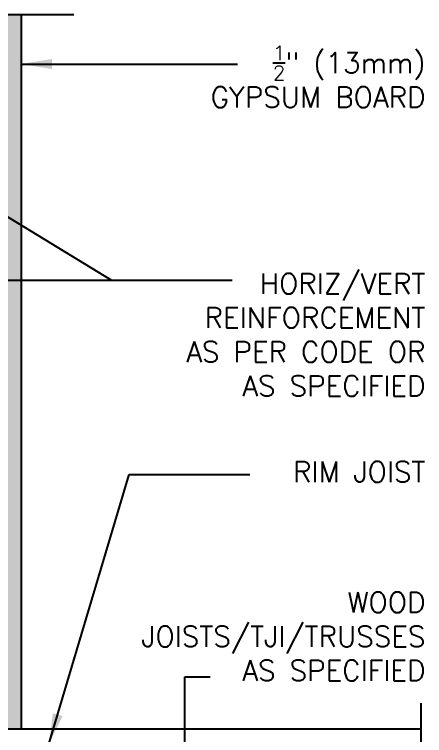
# Model space of a CAD drawing. Header units: inches. Extents: x 26.1 to 78.8, y -14.5 to 56.3.
# Drawn here: x 59.55 to 74.59, y 28.82 to 55.25 of the extents above; entities that cross this region are included whole.
import ezdxf

# ---------------------------------------------------------------- set-up
doc = ezdxf.new("R2010")
doc.units = ezdxf.units.IN
doc.header["$LTSCALE"] = 0.5
doc.header["$MEASUREMENT"] = 0
for name, color, linetype in [('HATCH', 12, 'Continuous'), ('LINE9', 9, 'Continuous'), ('TEXT', 4, 'Continuous')]:
    doc.layers.add(name, color=color, linetype=linetype)
doc.styles.add('DIM', font='romans.shx', dxfattribs={"width": 0.7})
doc.styles.add('ROMANS', font='romans.shx', dxfattribs={"height": 1.125})
doc.dimstyles.new('ext_12', dxfattribs={"dimscale": 12, "dimtxt": 0.09375, "dimasz": 0.09375, "dimexe": 0.09375, "dimexo": 0.0625, "dimgap": 0.0625, "dimtad": 1, "dimdec": 1, "dimzin": 3, "dimdsep": 46, "dimlunit": 4, "dimtxsty": 'DIM', "dimcen": 0.09, "dimdle": 0.09375, "dimclrt": 4, "dimadec": 0, "dimazin": 0, "dimtfac": 1, "dimtdec": 1, "dimtmove": 2, "dimatfit": 3, "dimfxl": 1, "dimfrac": 2, "dimtolj": 1, "dimtzin": 0, "dimarcsym": 0})

msp = doc.modelspace()

# ---------------------------------------------------------------- hatches: boundary and pattern name
at = {"layer": 'HATCH'}
h = msp.add_hatch(dxfattribs=at)
h.set_pattern_fill('AR-SAND', color=256, scale=0.25, style=0)
h.set_pattern_definition([(37.5, (2, 0), (-0.0157483, 0.481706), [0, -0.38, 0, -0.425, 0, -0.40625]), (7.5, (2, 0), (0.442444, 0.7055365), [0, -0.205, 0, -0.3425, 0, -0.13125]), (327.5, (1.6925, 0), (0.7785355, 0.0014148), [0, -0.125, 0, -0.45, 0, -0.5875]), (317.5, (1.6925, 0), (0.7515317, 0.219419), [0, -0.0625, 0, -0.295, 0, -0.3375])])
h.paths.add_polyline_path([(59.801, 55.254), (59.301, 55.254), (59.301, 37.254), (59.301, 29.067), (59.801, 29.067)])

# ---------------------------------------------------------------- linework, layer by layer
at = {"layer": 'LINE9'}
for p, q in [((52.676, 55.254), (61.732, 55.254)), ((59.801, 55.254), (59.801, 29.067)), ((59.301, 29.067), (74.452, 29.067))]:
    msp.add_line(p, q, dxfattribs=at)
msp.add_lwpolyline([(74.452, 30.004), (74.452, 27.637)], dxfattribs=at)
at = {"layer": 'TEXT'}
msp.add_line((65.802, 30.975), (66.729, 30.975), dxfattribs=at)

# ---------------------------------------------------------------- texts
at = {"layer": 'TEXT', "char_height": 0.75, "attachment_point": 6, "style": 'ROMANS'}
for s, insert, width in [('\\A1;{\\H0.7x;\\S1/2;}" (13mm) GYPSUM BOARD', (74.622, 52.978), 9.89881), ('\\A1;{\\H1x;HORIZ/VERT REINFORCEMENT AS PER CODE OR AS SPECIFIED}', (74.622, 43.511), 9.89881), ('RIM JOIST', (74.622, 38.485), 11.43486), ('WOOD JOISTS/TJI/TRUSSES AS SPECIFIED', (74.622, 32.451), 11.43486)]:
    msp.add_mtext(s, dxfattribs=dict(at, insert=insert, width=width))

# ---------------------------------------------------------------- leaders
at = {"layer": 'TEXT'}
for points, override in [([(59.801, 53.435), (67.727, 53.435)], {"dimgap": 0.0625, "dimtad": 0}), ([(52.212, 52.147), (63.113, 45.512), (67.531, 45.512)], {"dimtad": 0}), ([(52.664, 45.512), (67.531, 45.512)], {"dimgap": 0.0625, "dimtad": 0}), ([(60.818, 28.504), (63.763, 38.384), (68.181, 38.384)], {"dimtad": 0}), ([(72.477, 23.942), (65.802, 27.469), (65.802, 30.975)], {"dimtad": 0})]:
    msp.add_leader(points, dimstyle='ext_12', override=override, dxfattribs=at)

doc.saveas('drawing.dxf')
